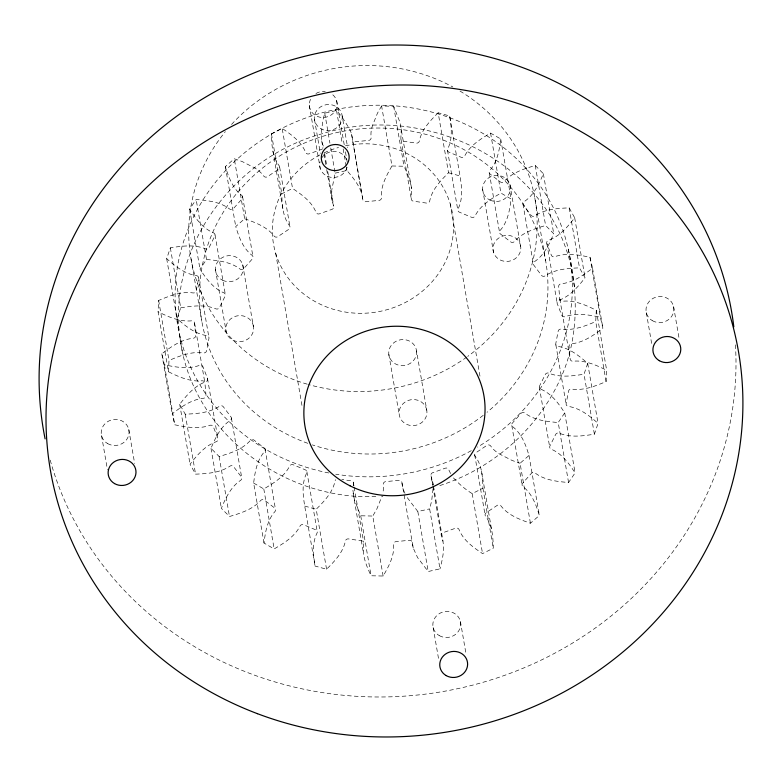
<?xml version="1.0" encoding="UTF-8"?>
<svg xmlns="http://www.w3.org/2000/svg" width="782" height="782" viewBox="0 0 782 782"><rect width="100%" height="100%" fill="white"/><g stroke="black" fill="none" stroke-linecap="round" stroke-linejoin="round"><path stroke-width="0.59" stroke-dasharray="3.91 2.93" d="M433.042 488.936L431.644 501.037L429.631 508.877L439.992 568.856L428.204 571.515L417.598 557.605L413.199 547.938L401.919 482.357A2.649 2.473 -9.8 0 0 398.937 480.304L385.8 481.624A2.649 2.473 -9.8 0 0 383.239 484.234A30.351 28.279 -9.8 0 1 382.662 493.853M413.199 547.938L412.28 542.346A2.649 2.473 -9.8 0 0 409.299 540.284L396.161 541.603A2.649 2.473 -9.8 0 0 393.6 544.213C394.636 555.738 388.722 566.412 383.131 576.031L371.079 575.767C366.406 565.826 361.655 554.751 363.865 543.549A2.649 2.473 -9.8 0 0 361.577 540.831L348.606 538.925A2.649 2.473 -9.8 0 0 345.429 540.851C343.2 552.385 334.579 561.232 326.563 569.237L315.078 566.06C313.308 555.171 311.901 543.207 317.072 533.001A2.649 2.473 -9.8 0 0 315.625 529.795L303.699 524.81A2.649 2.473 -9.8 0 0 300.122 525.905C294.785 536.579 284.101 543.079 274.159 548.935L264.013 543.06C265.323 531.965 267.336 520.001 275.078 511.408A2.649 2.473 -9.8 0 0 274.58 507.948L264.512 500.206A2.649 2.473 -9.8 0 0 260.768 500.402C252.752 509.434 240.709 513.207 229.488 516.501L221.374 508.339C225.715 497.831 230.954 486.717 240.748 480.246A2.649 2.473 -9.8 0 0 241.227 476.756L233.71 466.795A2.649 2.473 -9.8 0 0 230.064 466.082C219.986 472.866 207.347 473.677 195.578 474.156L190.055 464.254C197.132 455.104 205.167 445.593 216.419 441.635A2.649 2.473 -9.8 0 0 217.846 438.37L213.388 426.864A2.649 2.473 -9.8 0 0 210.084 425.281C198.696 429.406 186.263 427.207 174.757 424.782L172.187 413.815C181.492 406.679 191.737 399.377 203.76 398.214A2.649 2.473 -9.8 0 0 206.028 395.389L204.933 383.121A2.649 2.473 -9.8 0 0 202.206 380.785C190.27 382.046 178.853 376.924 168.433 371.743L158.072 311.754L158.648 300.474C169.479 295.84 181.248 291.178 193.262 292.957A2.649 2.473 -9.8 0 0 196.223 290.757L198.569 278.568A2.649 2.473 -9.8 0 0 196.585 275.635C184.884 274.003 175.256 266.261 166.683 258.666L170.349 247.835C181.952 245.988 194.483 244.238 205.656 248.92A2.649 2.473 -9.8 0 0 209.107 247.493L214.727 236.213A2.649 2.473 -9.8 0 0 213.642 232.889C202.88 228.471 195.754 218.589 189.635 209.146L196.155 199.508C207.729 200.524 220.221 201.805 229.742 209.107A2.649 2.473 -9.8 0 0 233.447 208.559L241.97 198.951A2.649 2.473 -9.8 0 0 241.843 195.461C232.694 188.521 228.618 177.152 225.372 166.566L234.297 158.775L242.264 161.581L254.453 167.817A30.254 28.191 -9.8 0 1 263.876 176.243A2.649 2.473 -9.8 0 0 267.591 176.605L278.421 169.332A2.649 2.473 -9.8 0 0 279.272 165.901C272.341 156.83 271.647 144.817 271.452 133.83L282.175 128.424C291.481 134.69 301.393 141.806 305.733 152.558A2.649 2.473 -9.8 0 0 309.193 153.819L321.598 149.372A2.649 2.473 -9.8 0 0 323.367 146.244A30.361 28.289 -9.8 0 1 321.314 134.064L322.722 121.005L324.745 113.165L336.524 110.506L341.832 116.694L348.919 127.906A30.205 28.142 -9.8 0 1 352.447 139.685L362.819 199.664A2.649 2.473 -9.8 0 0 365.79 201.727L378.928 200.407A2.649 2.473 -9.8 0 0 381.489 197.797C380.453 186.272 386.376 175.598 391.968 165.98L381.606 105.99L393.649 106.264L399.983 122.354L411.625 188.833L411.224 198.462A2.649 2.473 -9.8 0 0 413.512 201.179L426.483 203.085A2.649 2.473 -9.8 0 0 429.67 201.16C431.899 189.625 440.51 180.779 448.526 172.773L438.164 112.784L449.65 115.971L460.012 175.95C461.791 186.839 463.198 198.804 458.017 209.009A2.649 2.473 -9.8 0 0 459.464 212.215L471.39 217.201A2.649 2.473 -9.8 0 0 474.977 216.106C480.304 205.431 490.998 198.931 500.93 193.076L511.076 198.951C509.766 210.045 507.753 222.01 500.021 230.602A2.649 2.473 -9.8 0 0 500.519 234.062L510.578 241.804A2.649 2.473 -9.8 0 0 514.321 241.609C522.337 232.577 534.38 228.803 545.611 225.509L553.724 233.671C549.375 244.18 544.135 255.294 534.341 261.765A2.649 2.473 -9.8 0 0 533.871 265.254L541.388 275.215A2.649 2.473 -9.8 0 0 545.034 275.929C555.103 269.145 567.742 268.334 579.511 267.855L585.044 277.757C577.957 286.906 569.922 296.417 558.671 300.376A2.649 2.473 -9.8 0 0 557.243 303.641L561.711 315.146A2.649 2.473 -9.8 0 0 565.005 316.73C576.393 312.605 588.826 314.804 600.341 317.228L602.902 328.196C593.606 335.331 583.352 342.633 571.329 343.797A2.649 2.473 -9.8 0 0 569.061 346.622L570.156 358.889A2.649 2.473 -9.8 0 0 572.893 361.225C584.819 359.964 596.236 365.086 606.666 370.267L606.089 381.548C595.249 386.191 583.48 390.853 571.476 389.065A2.649 2.473 -9.8 0 0 568.504 391.274L566.168 403.453A2.649 2.473 -9.8 0 0 568.143 406.386C579.853 408.018 589.472 415.77 598.054 423.365L594.379 434.186C582.776 436.043 570.254 437.793 559.071 433.111A2.649 2.473 -9.8 0 0 555.621 434.538L550 445.808A2.649 2.473 -9.8 0 0 551.085 449.142C561.857 453.55 568.983 463.443 575.093 472.885L568.573 482.514C557.009 481.507 544.507 480.226 534.996 472.915A2.649 2.473 -9.8 0 0 531.281 473.472L522.767 483.071A2.649 2.473 -9.8 0 0 522.884 486.57C532.043 493.501 536.12 504.869 539.355 515.465L530.431 523.246C519.659 519.473 507.997 515.211 500.861 505.788A2.649 2.473 -9.8 0 0 497.147 505.416L486.316 512.689A2.649 2.473 -9.8 0 0 485.466 516.12C492.396 525.191 493.08 537.214 493.276 548.202L482.553 553.607C473.257 547.341 463.208 540.313 459.005 529.463A2.649 2.473 -9.8 0 0 455.544 528.212L443.13 532.659A2.649 2.473 -9.8 0 0 441.371 535.787C445.535 546.442 442.798 558.211 439.992 568.856M168.433 371.743L169.01 360.463L158.648 300.474M606.089 381.548L595.728 321.568L596.304 310.288C585.874 305.097 574.457 299.975 562.532 301.236A2.649 2.473 -9.8 0 1 559.795 298.91L558.7 286.642A2.649 2.473 -9.8 0 1 560.968 283.807C572.991 282.654 583.245 275.352 592.541 268.206L589.98 257.249C578.465 254.824 566.041 252.615 554.643 256.74A2.649 2.473 -9.8 0 1 551.349 255.167L546.882 243.661A2.649 2.473 -9.8 0 1 548.309 240.387C559.56 236.428 567.595 226.927 574.682 217.777L569.159 207.865C557.38 208.344 544.741 209.156 534.673 215.94A2.649 2.473 -9.8 0 1 531.027 215.226L523.51 205.265A2.649 2.473 -9.8 0 1 523.979 201.785C533.774 195.305 539.013 184.2 543.363 173.692L535.25 165.52C524.018 168.824 511.975 172.587 503.96 181.62A2.649 2.473 -9.8 0 1 500.216 181.825L490.158 174.083A2.649 2.473 -9.8 0 1 489.659 170.623C497.391 162.03 499.405 150.056 500.715 138.961L490.568 133.096C480.637 138.952 469.943 145.452 464.616 156.126A2.649 2.473 -9.8 0 1 461.028 157.221L449.103 152.226A2.649 2.473 -9.8 0 1 447.666 149.03C452.837 138.815 451.429 126.85 449.65 115.971M353.239 485.827L353.503 483.569A2.649 2.473 -9.8 0 0 351.216 480.842L341.783 479.464M264.013 543.06L253.651 483.071C254.961 471.986 256.975 460.012 264.717 451.419A2.649 2.473 -9.8 0 0 264.218 447.959L254.15 440.217A2.649 2.473 -9.8 0 0 250.406 440.413C242.391 449.455 230.348 453.218 219.126 456.522L211.013 448.35C215.353 437.842 220.592 426.737 230.387 420.257A2.649 2.473 -9.8 0 0 230.866 416.777L223.349 406.816A2.649 2.473 -9.8 0 0 219.703 406.102C209.625 412.876 196.986 413.698 185.217 414.177L179.694 404.265C186.771 395.115 194.806 385.614 206.057 381.655A2.649 2.473 -9.8 0 0 207.484 378.38L203.027 366.875A2.649 2.473 -9.8 0 0 199.723 365.302C188.335 369.427 175.901 367.217 164.396 364.793L161.825 353.826C171.131 346.69 181.375 339.388 193.398 338.235A2.649 2.473 -9.8 0 0 195.666 335.4L194.571 323.132A2.649 2.473 -9.8 0 0 191.844 320.806C179.909 322.057 168.492 316.945 158.072 311.754M330.747 147.954L335.107 173.154L331.734 190.221L332.076 200.798L333.728 206.223A2.649 2.473 -9.8 0 1 331.959 209.351L319.555 213.799A2.649 2.473 -9.8 0 1 316.094 212.548C311.881 201.697 301.832 194.669 292.536 188.403L282.175 128.424M170.349 247.835L180.71 307.825L177.045 318.645C185.617 326.241 195.246 333.992 206.947 335.625A2.649 2.473 -9.8 0 1 208.931 338.557L206.585 350.737A2.649 2.473 -9.8 0 1 203.623 352.946C191.61 351.157 179.84 355.82 169.01 360.463M594.379 434.186L584.017 374.207L587.693 363.376C579.11 355.781 569.492 348.039 557.781 346.397A2.649 2.473 -9.8 0 1 555.807 343.474L558.143 331.285A2.649 2.473 -9.8 0 1 561.114 329.085C573.118 330.864 584.887 326.202 595.728 321.568M381.606 105.99L377.491 113.126L372.535 125.472A30.351 28.279 -9.8 0 0 371.127 137.808A2.649 2.473 -9.8 0 1 368.566 140.418L355.429 141.738A2.649 2.473 -9.8 0 1 352.457 139.685M383.131 576.031L372.77 516.052L376.875 508.916L381.841 496.57L382.926 496.58M180.71 307.825C192.313 305.967 204.845 304.218 216.018 308.9A2.649 2.473 -9.8 0 0 219.468 307.473L225.089 296.202A2.649 2.473 -9.8 0 0 224.004 292.869C213.242 288.46 206.116 278.568 199.996 269.125L206.516 259.497L196.155 199.508M568.573 482.514L558.211 422.534L564.731 412.896C558.622 403.453 551.496 393.561 540.724 389.153A2.649 2.473 -9.8 0 1 539.639 385.829L545.259 374.549A2.649 2.473 -9.8 0 1 548.72 373.122C559.892 377.804 572.414 376.054 584.017 374.207M438.164 112.784C430.149 120.79 421.537 129.646 419.308 141.18A2.649 2.473 -9.8 0 1 416.122 143.096L403.15 141.2A2.649 2.473 -9.8 0 1 400.863 138.473L401.264 128.854M326.563 569.237L316.202 509.258C324.217 501.252 332.839 492.396 335.067 480.862A2.649 2.473 -9.8 0 1 335.713 479.718M206.516 259.497C218.09 260.504 230.582 261.784 240.103 269.096A2.649 2.473 -9.8 0 0 243.808 268.539L252.332 258.94A2.649 2.473 -9.8 0 0 252.205 255.44C243.046 248.51 238.979 237.142 235.734 226.545L244.658 218.765L234.297 158.775M530.431 523.246L520.069 463.267L529.003 455.476C525.758 444.89 521.682 433.521 512.523 426.581A2.649 2.473 -9.8 0 1 512.406 423.082L520.92 413.483A2.649 2.473 -9.8 0 1 524.634 412.935C534.145 420.237 546.647 421.518 558.211 422.534M253.651 483.071L263.798 488.945C273.739 483.09 284.423 476.59 289.76 465.916A2.649 2.473 -9.8 0 1 293.338 464.821L305.263 469.816A2.649 2.473 -9.8 0 1 306.71 473.012C301.539 483.227 302.947 495.192 304.716 506.071L315.078 566.06M244.658 218.765C255.431 222.538 267.102 226.79 274.238 236.223A2.649 2.473 -9.8 0 0 277.952 236.594L288.783 229.322A2.649 2.473 -9.8 0 0 289.633 225.89C282.703 216.819 282.009 204.796 281.813 193.809L292.536 188.403M453.443 477.89C458.966 483.931 465.163 489.346 472.191 493.618L482.914 488.212C482.719 477.225 482.035 465.212 475.104 456.131A2.649 2.473 -9.8 0 1 475.955 452.71L486.785 445.437A2.649 2.473 -9.8 0 1 490.5 445.799A30.254 28.191 -9.8 0 0 499.913 454.215L512.112 460.461L520.069 463.267M439.816 485.573C491.643 468.956 536.1 430.53 559.267 381.176C579.658 339.114 578.26 291.129 567.673 246.653M335.107 173.154L346.885 170.496C354.119 178.853 361.812 188.218 362.819 199.664M407.236 497.616L417.842 511.536L429.631 508.877M375.878 496.511C282.781 500.851 189.449 430.315 179.792 335.4M391.968 165.98L404.011 166.243L407.383 173.545L410.345 182.343L411.625 188.833M352.907 490.216L354.393 499.688L360.717 515.778L372.77 516.052M448.526 172.773L460.012 175.95M304.716 506.071L316.202 509.258M450.598 473.599L448.643 469.483A2.649 2.473 -9.8 0 0 445.183 468.223L432.769 472.67A2.649 2.473 -9.8 0 0 431.009 475.798L432.661 485.397M571.134 266.652C546.921 159.636 423.355 101.865 322.252 133.722C228.627 158.912 158.971 258.471 183.242 355.39M431.009 475.798L433.277 484.83M673.566 306.485L679.255 339.417M646.323 312.624L652.012 345.566M592.541 268.206L602.902 328.196M589.98 257.249L600.341 317.228M596.304 310.288L606.666 370.267M574.682 217.777L585.044 277.757M569.159 207.865L579.511 267.855M571.515 269.614L574.966 289.614M587.693 363.376L598.054 423.365M543.363 173.692L553.724 233.671M559.795 298.91L570.156 358.889M535.25 165.52L545.611 225.509M546.882 243.661L557.243 303.641M534.849 198.227L545.641 260.709M555.846 344.754L566.207 404.734M564.731 412.896L575.093 472.885M522.982 204.092L533.344 264.081M509.903 184.405L520.832 247.738A13.968 13.011 -9.8 0 1 500.265 260.015A13.968 13.011 -9.8 0 1 499.61 237.464A13.968 13.011 -9.8 0 1 520.832 247.738M500.715 138.961L511.076 198.951M539.326 387.08L549.687 447.069M490.568 133.096L500.93 193.076M489.317 173.086L499.678 233.065M529.003 455.476L539.355 515.465M482.602 189.088L493.54 252.42M511.799 425.506L522.161 485.495M447.49 150.3L457.851 210.29M450.197 203.799L480.256 377.853M481.468 471.018L491.829 530.998M482.914 488.212L493.276 548.202M474.703 454.919L485.065 514.898M472.191 493.618L482.553 553.607M401.049 139.743L411.41 199.723M393.649 106.264L404.011 166.243M416.513 350.854A13.968 13.011 -9.8 0 1 397.08 364.676A13.968 13.011 -9.8 0 1 394.392 342.301A13.968 13.011 -9.8 0 1 416.513 350.854L426.874 410.833A13.968 13.011 -9.8 0 1 407.442 424.665A13.968 13.011 -9.8 0 1 404.753 402.29A13.968 13.011 -9.8 0 1 426.874 410.833M460.403 621.377L466.082 654.309M433.492 486.023L443.023 541.212M432.876 486.6L441.371 535.787M417.842 511.536L428.204 571.515M351.529 134.084L361.89 194.073M388.81 354.373L399.172 414.352M433.16 627.526L438.849 660.458M342.174 115.863A13.968 13.011 -9.8 0 1 322.663 129.597A13.968 13.011 -9.8 0 1 320.102 107.202A13.968 13.011 -9.8 0 1 342.174 115.863L347.658 147.622M336.573 100.458L344.451 146.048M345.439 151.796L347.511 163.79M336.524 110.506L342.33 144.103M343.161 148.903L346.064 165.696M346.27 166.898L346.885 170.496M324.745 113.165L329.926 143.155M324.608 153.438L326.886 166.634M327.717 171.434L333.728 206.223M321.715 140.809L322.956 148.013M323.992 154.015L325.859 164.806M326.68 169.606L332.076 200.798M314.452 119.255L320.346 153.36M309.281 105.14L320.219 168.472M360.717 515.778L371.079 575.767M353.327 482.298L353.943 485.896M354.148 487.098L363.689 542.288M353.112 493.188L363.474 553.177M279.663 167.123L290.024 227.112M271.452 133.83L281.813 193.809M272.908 151.024L283.27 211.013M275.684 253.28L302.429 408.126M306.886 471.742L317.248 531.721M242.567 196.526L252.928 256.516M242.694 264.648L253.632 327.981A13.968 13.011 -9.8 0 1 233.065 340.258A13.968 13.011 -9.8 0 1 232.401 317.697A13.968 13.011 -9.8 0 1 253.632 327.981M225.372 166.566L235.734 226.545M265.049 448.956L275.411 508.945M263.798 488.945L274.159 548.935M215.04 234.962L225.402 294.941M215.402 269.331L226.34 332.663M231.394 417.95L241.755 477.929M189.635 209.146L199.996 269.125M198.52 277.287L208.882 337.277M191.033 258.862L201.824 321.343M207.484 378.38L217.846 438.37M219.126 456.522L229.488 516.501M194.571 323.132L204.933 383.121M211.013 448.35L221.374 508.339M166.683 258.666L179.401 332.428M185.217 414.177L195.578 474.156M179.694 404.265L190.055 464.254M164.396 364.793L174.757 424.782M161.825 353.826L172.187 413.815M128.766 429.386L134.66 463.491M101.533 435.525L107.417 469.64M432.661 481.223L433.101 485.172M735.442 344.842A349.124 325.273 -9.8 0 1 440.54 691.933A349.124 325.273 -9.8 0 1 49.823 458.751M404.998 493.334A30.205 28.142 -9.8 0 1 401.919 482.357M328.763 472.963A198.999 185.402 -9.8 0 1 198.736 207.044A198.999 185.402 -9.8 0 1 510.138 152.969A198.999 185.402 -9.8 0 1 477.46 447.138M471.321 450.647A198.999 185.402 -9.8 0 1 335.722 474.195M307.785 443.316A174.562 162.636 -9.8 0 1 224.874 209.654A174.562 162.636 -9.8 0 1 486.59 164.376A174.562 162.636 -9.8 0 1 487.02 412.3M483.276 415.301A174.562 162.636 -9.8 0 1 312.311 444.88M459.963 91.044A174.562 162.636 -9.8 0 1 467.685 356.426M466.707 357.13A174.562 162.636 -9.8 0 1 308.411 384.509M307.248 384.177A174.562 162.636 -9.8 0 1 225.353 131.63M231.531 124.465A174.562 162.636 -9.8 0 1 452.778 86.929M345.458 145.794A90.771 84.573 -9.8 0 1 451.175 245.822A90.771 84.573 -9.8 0 1 307.942 297.101A90.771 84.573 -9.8 0 1 319.877 154.944M324.11 152.842A90.771 84.573 -9.8 0 1 338.557 147.475M332.8 94.798A13.968 13.011 -9.8 0 1 334.129 112.334A13.968 13.011 -9.8 0 1 315.537 115.521A13.968 13.011 -9.8 0 1 310.962 98.532M315.918 93.527A13.968 13.011 -9.8 0 1 325.263 91.533M347.13 167.182A13.968 13.011 -9.8 0 1 330.336 177.211A13.968 13.011 -9.8 0 1 320.024 161.727M321.324 158.521A13.968 13.011 -9.8 0 1 335.019 151.454A13.968 13.011 -9.8 0 1 346.934 160.447M652.403 320.688A13.968 13.011 -9.8 0 0 673.869 309.868A13.968 13.011 -9.8 0 0 653.557 298.108A13.968 13.011 -9.8 0 0 652.403 320.688M107.613 443.59A13.968 13.011 -9.8 0 0 129.069 432.769A13.968 13.011 -9.8 0 0 108.766 421.009A13.968 13.011 -9.8 0 0 107.613 443.59M439.24 635.59A13.968 13.011 -9.8 0 0 460.696 624.769A13.968 13.011 -9.8 0 0 440.393 613.01A13.968 13.011 -9.8 0 0 439.24 635.59M489.903 200.036A13.968 13.011 -9.8 0 0 510.47 187.758A13.968 13.011 -9.8 0 0 489.249 177.475A13.968 13.011 -9.8 0 0 489.903 200.036M222.704 280.269A13.968 13.011 -9.8 0 0 243.27 268.001A13.968 13.011 -9.8 0 0 222.039 257.718A13.968 13.011 -9.8 0 0 222.704 280.269"/><path stroke-width="1.17" d="M45.102 438.868A349.124 325.273 -9.8 0 1 335.82 49.872A349.124 325.273 -9.8 0 1 733.819 326.876M257.425 713.673A349.124 325.273 -9.8 0 0 740.427 364.48A349.124 325.273 -9.8 0 0 185.52 154.826A349.124 325.273 -9.8 0 0 257.425 713.673M659.314 360.678A13.968 13.011 -9.8 0 0 680.77 349.857A13.968 13.011 -9.8 0 0 660.467 338.098A13.968 13.011 -9.8 0 0 659.314 360.678M114.524 483.579A13.968 13.011 -9.8 0 0 135.98 472.758A13.968 13.011 -9.8 0 0 115.668 460.999A13.968 13.011 -9.8 0 0 114.524 483.579M446.151 675.58A13.968 13.011 -9.8 0 0 467.607 664.759A13.968 13.011 -9.8 0 0 447.304 652.999A13.968 13.011 -9.8 0 0 446.151 675.58M329.574 169.586A13.968 13.011 -9.8 0 0 349.085 155.853A13.968 13.011 -9.8 0 0 327.013 147.192A13.968 13.011 -9.8 0 0 329.574 169.586M349.994 485.808A90.771 84.573 -9.8 0 0 485.045 408.077A90.771 84.573 -9.8 0 0 348.322 339.095A90.771 84.573 -9.8 0 0 349.994 485.808"/></g></svg>
